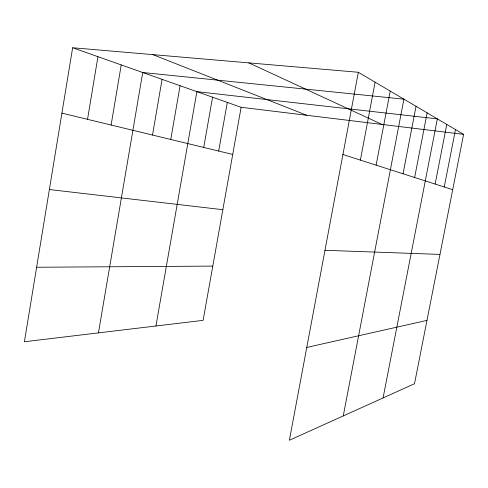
<?xml version="1.0" encoding="UTF-8"?>
<svg xmlns="http://www.w3.org/2000/svg" width="488" height="488" viewBox="0 0 488 488"><rect width="100%" height="100%" fill="white"/><g stroke="black" fill="none" stroke-linecap="round" stroke-linejoin="round"><path stroke-width="0.73" d="M72.645 47.745L24.4 341.752L203.106 320.354L241.133 107.293L72.645 47.745L358.332 72.279L463.6 134.359L414.507 383.745L289.378 440.255L358.332 72.279M87.529 119.34L97.942 56.687M111.112 125.038L121.225 64.916M98.442 332.889L142.722 72.511L403.911 99.162L343.259 415.922M152.506 135.048L162.065 79.349M170.757 139.464L180.072 85.711M155.934 326.002L196.871 91.646L437.346 118.877L383.074 397.94M203.734 147.437L212.579 97.197M218.679 151.048L227.304 102.407M360.376 160.119L375.101 82.167M376.126 165.157L390.217 91.085M403.039 173.777L416.032 106.305M414.623 177.486L427.134 112.856M435.131 184.055L446.776 124.434M444.245 186.971L455.499 129.582M306.769 347.438L426.982 320.384M36.624 267.253L212.786 266.1M324.971 250.301L439.969 254.407M49.38 189.533L222.857 209.694M241.133 107.293L463.6 134.359M61.915 113.143L232.715 154.446M342.924 154.525L452.712 189.679M152.854 54.632L306.781 115.278M248.837 62.879L381.976 124.428"/></g></svg>
